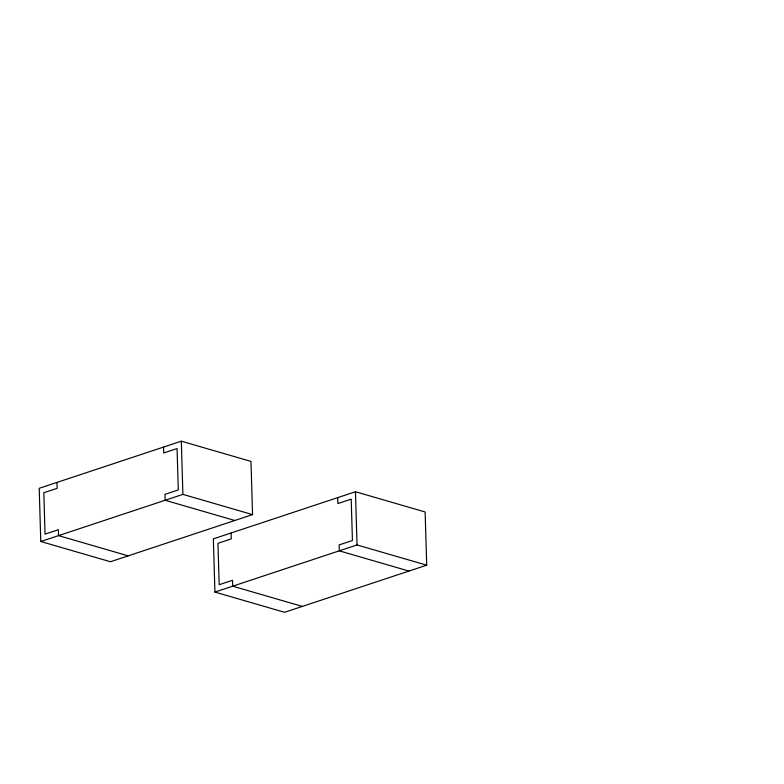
<?xml version="1.0" encoding="UTF-8"?>
<svg xmlns="http://www.w3.org/2000/svg" width="784" height="784" viewBox="0 0 784 784"><rect width="100%" height="100%" fill="white"/><g stroke="black" fill="none" stroke-linecap="round" stroke-linejoin="round"><path stroke-width="1.18" d="M181.32 441.186L39.2 488.305L40.778 541.509L110.436 561.736L252.556 514.608L250.978 461.404L181.32 441.186L182.907 494.381L252.556 514.608M40.778 541.509L182.907 494.381M355.466 491.744L213.346 538.873L214.924 592.077L284.582 612.304L426.702 565.176L425.124 511.972L355.466 491.744L357.043 544.949L426.702 565.176M214.924 592.077L357.043 544.949M234.798 520.498L165.14 500.27L164.963 494.361L178.282 489.941L177.057 448.566L163.729 452.985L163.562 447.076M408.934 571.066L339.276 550.838L339.109 544.929L352.428 540.509L351.203 499.134L337.875 503.553L337.698 497.644M128.204 555.846L58.545 535.619L58.369 529.71L45.041 534.129L43.816 492.744L57.144 488.324L56.967 482.415M302.35 606.414L232.691 586.187L232.515 580.278L219.187 584.697L217.962 543.312L231.28 538.892L231.113 532.983"/></g></svg>
